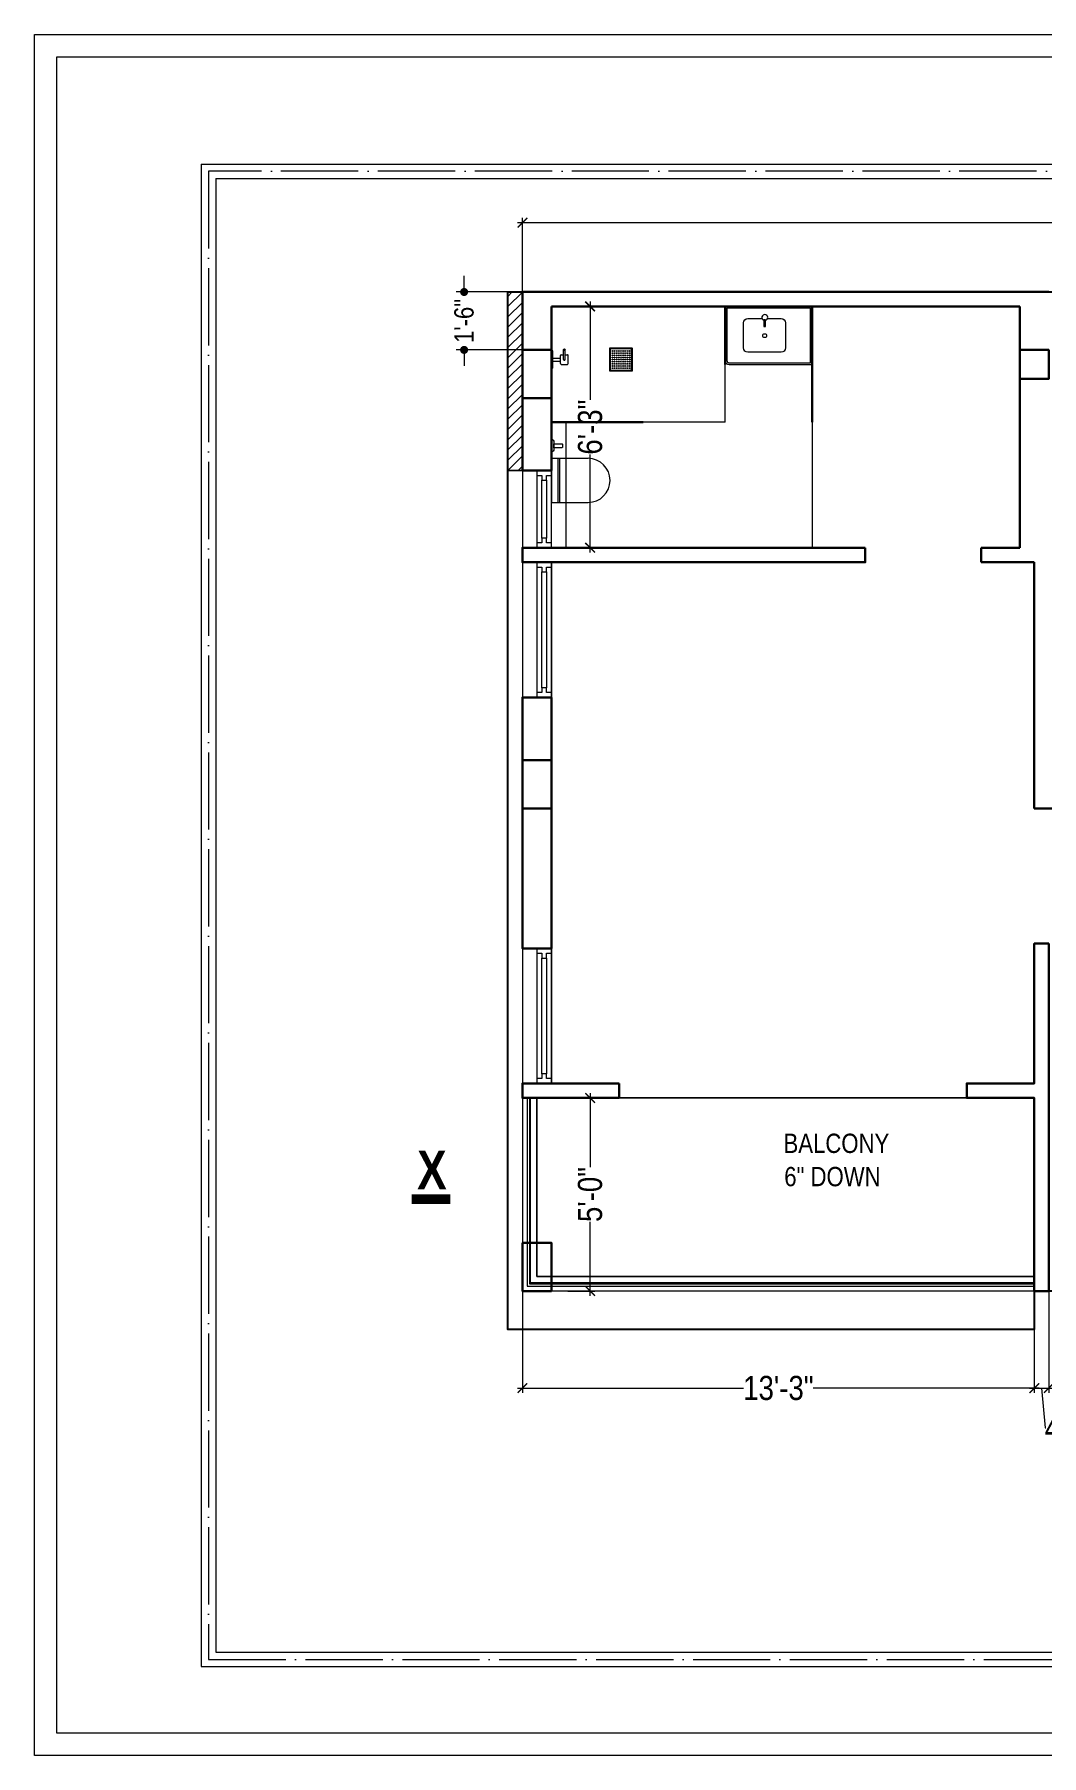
# Model space of a CAD drawing. Header units: millimetres. Extents: x 56222 to 152663, y -171621 to -121287.
# Drawn here: x 148891 to 149204, y -168830 to -168295 of the extents above; entities that cross this region are included whole.
import ezdxf

# ---------------------------------------------------------------- set-up
doc = ezdxf.new("R2010")
doc.units = ezdxf.units.MM
doc.header["$MEASUREMENT"] = 0
doc.header["$PDMODE"] = 35
doc.linetypes.add('ACAD_ISO04W100', pattern=[30, 24, -3, 0, -3])
doc.layers.get('Defpoints').update_dxf_attribs({"color": 220})
for name, color, linetype, lineweight in [('COLUMN', 1, 'Continuous', 30), ('ELEVATION ( SPIRAL STAIR )', 250, 'Continuous', 9), ('FIRST FLOOR', 7, 'Continuous', 9), ('FIRST FLOOR ( DIM )', 250, 'Continuous', 9), ('FIRST FLOOR ( DW_RAIL )', 7, 'Continuous', 9), ('FIRST FLOOR ( TEXT )', 7, 'Continuous', 9), ('FIRST FLOOR_( PLine )_', 251, 'Continuous', 30), ('FURNITURE', 59, 'Continuous', 9), ('GROUND FLOOR', 7, 'Continuous', 9), ('GROUND FLOOR  ( DIM )', 7, 'Continuous', 9), ('SECTION', 7, 'Continuous', 9), ('X_SHEET', 7, 'Continuous', 9)]:
    doc.layers.add(name, color=color, linetype=linetype, lineweight=lineweight)
doc.layers.add('XX~SLAB ( PLINE )', color=251, linetype='Continuous', plot=False)
doc.styles.add('Cn BT~6', font='swissc.ttf', dxfattribs={"height": 6})
doc.styles.add("Cn_BT_0'-0", font='swissc.ttf')
doc.styles.add('Cn_BT_7½', font='swissc.ttf', dxfattribs={"height": 7.5})
doc.styles.add('KATHA', font='swissc.ttf')
doc.dimstyles.new('Cn BT~6', dxfattribs={"dimtxt": 0.18, "dimasz": 2.5, "dimexe": 2.5, "dimexo": 0, "dimgap": 0.09, "dimtad": 0, "dimdec": 3, "dimzin": 3, "dimdsep": 46, "dimlunit": 4, "dimtxsty": 'Cn BT~6', "dimblk": 'DOT', "dimcen": 0.09, "dimdle": 2, "dimclrd": 250, "dimclre": 250, "dimclrt": 5, "dimadec": 0, "dimazin": 0, "dimtfac": 0.75, "dimtdec": 3, "dimtofl": 0, "dimtmove": 0, "dimatfit": 3, "dimfxl": 1, "dimtolj": 1, "dimtzin": 0, "dimlwd": 15, "dimlwe": 15, "dimarcsym": 0})
doc.dimstyles.new('Cn_BT_7½', dxfattribs={"dimtxt": 9, "dimasz": 3, "dimexe": 1.5, "dimexo": 0, "dimgap": 0.09, "dimtad": 0, "dimdec": 3, "dimzin": 3, "dimdsep": 46, "dimlunit": 4, "dimtxsty": 'Cn_BT_7½', "dimblk": 'ARCHTICK', "dimcen": 0.09, "dimdle": 1.5, "dimclrd": 251, "dimclre": 251, "dimclrt": 14, "dimadec": 0, "dimazin": 0, "dimtfac": 0.75, "dimtdec": 3, "dimtofl": 0, "dimtmove": 0, "dimatfit": 3, "dimfxl": 0, "dimtolj": 1, "dimtzin": 0, "dimlwd": 15, "dimlwe": 15, "dimarcsym": 0})

# ---------------------------------------------------------------- blocks, each defined once
blk = doc.blocks.new('_ArchTick')
at = {"color": 0, "linetype": 'ByBlock', "const_width": 0.15}
blk.add_lwpolyline([(-0.5, -0.5), (0.5, 0.5)], dxfattribs=at)
blk = doc.blocks.new('*D139')
at = {"layer": 'Defpoints', "color": 0, "transparency": 16777216}
for p in [(149042.43, -168353.64), (149042.43, -168375.2), (149447.43, -168375.2)]:
    blk.add_point(p, dxfattribs=at)
at = {"layer": 'FIRST FLOOR ( DIM )', "color": 251, "lineweight": 15, "transparency": 16777216}
for p, q in [((149040.93, -168353.64), (149229.4, -168353.64)), ((149042.43, -168375.2), (149042.43, -168352.14)), ((149448.93, -168353.64), (149251.47, -168353.64)), ((149447.43, -168375.2), (149447.43, -168352.14))]:
    blk.add_line(p, q, dxfattribs=at)
at = {"layer": 'FIRST FLOOR ( DIM )', "color": 251, "lineweight": 15, "transparency": 16777216, "xscale": 3, "yscale": 3, "zscale": 3, "rotation": 180}
blk.add_blockref('_ArchTick', (149042.43, -168353.64), dxfattribs=at)
at = {"layer": 'FIRST FLOOR ( DIM )', "color": 251, "lineweight": 15, "transparency": 16777216, "xscale": 3, "yscale": 3, "zscale": 3}
blk.add_blockref('_ArchTick', (149447.43, -168353.64), dxfattribs=at)
at = {"layer": 'FIRST FLOOR ( DIM )', "color": 14, "transparency": 16777216, "insert": (149240.43, -168353.64), "char_height": 7.5, "attachment_point": 5, "style": 'Cn_BT_7½'}
blk.add_mtext('\\A1;33\'-9"', dxfattribs=at)
blk = doc.blocks.new('*D140')
at = {"layer": 'Defpoints', "color": 0, "transparency": 16777216}
for p in [(149042.43, -168685.7), (149201.43, -168685.7), (149201.43, -168715.87)]:
    blk.add_point(p, dxfattribs=at)
at = {"layer": 'FIRST FLOOR ( DIM )', "color": 251, "lineweight": 15, "transparency": 16777216}
for p, q in [((149042.43, -168685.7), (149042.43, -168717.37)), ((149201.43, -168685.7), (149201.43, -168717.37)), ((149040.93, -168715.87), (149111.07, -168715.87)), ((149202.93, -168715.87), (149132.79, -168715.87))]:
    blk.add_line(p, q, dxfattribs=at)
at = {"layer": 'FIRST FLOOR ( DIM )', "color": 251, "lineweight": 15, "transparency": 16777216, "xscale": 3, "yscale": 3, "zscale": 3, "rotation": 180}
blk.add_blockref('_ArchTick', (149042.43, -168715.87), dxfattribs=at)
at = {"layer": 'FIRST FLOOR ( DIM )', "color": 251, "lineweight": 15, "transparency": 16777216, "xscale": 3, "yscale": 3, "zscale": 3}
blk.add_blockref('_ArchTick', (149201.43, -168715.87), dxfattribs=at)
at = {"layer": 'FIRST FLOOR ( DIM )', "color": 14, "transparency": 16777216, "insert": (149121.93, -168715.87), "char_height": 7.5, "attachment_point": 5, "style": 'Cn_BT_7½'}
blk.add_mtext('\\A1;13\'-3"', dxfattribs=at)
blk = doc.blocks.new('*D141')
at = {"layer": 'Defpoints', "color": 0, "transparency": 16777216}
for p in [(149201.43, -168685.7), (149205.93, -168685.7), (149205.93, -168715.87)]:
    blk.add_point(p, dxfattribs=at)
at = {"layer": 'FIRST FLOOR ( DIM )', "color": 251, "lineweight": 15, "transparency": 16777216}
for p, q in [((149201.43, -168685.7), (149201.43, -168717.37)), ((149205.93, -168685.7), (149205.93, -168717.37)), ((149199.93, -168715.87), (149207.43, -168715.87)), ((149203.68, -168715.87), (149204.83, -168728.24)), ((149204.83, -168728.24), (149205.01, -168728.24))]:
    blk.add_line(p, q, dxfattribs=at)
at = {"layer": 'FIRST FLOOR ( DIM )', "color": 251, "lineweight": 15, "transparency": 16777216, "xscale": 3, "yscale": 3, "zscale": 3, "rotation": 180}
blk.add_blockref('_ArchTick', (149201.43, -168715.87), dxfattribs=at)
at = {"layer": 'FIRST FLOOR ( DIM )', "color": 251, "lineweight": 15, "transparency": 16777216, "xscale": 3, "yscale": 3, "zscale": 3}
blk.add_blockref('_ArchTick', (149205.93, -168715.87), dxfattribs=at)
at = {"layer": 'FIRST FLOOR ( DIM )', "color": 14, "transparency": 16777216, "insert": (149210.38, -168728.24), "char_height": 7.5, "attachment_point": 5, "style": 'Cn_BT_7½'}
blk.add_mtext('\\A1;4{\\H0.75x;\\S1/2;}"', dxfattribs=at)
blk = doc.blocks.new('*D147')
at = {"layer": 'Defpoints', "color": 0, "transparency": 16777216}
for p in [(149057.1, -168379.7), (149057.1, -168454.7), (149063.46, -168454.7)]:
    blk.add_point(p, dxfattribs=at)
at = {"layer": 'FIRST FLOOR ( DIM )', "color": 251, "lineweight": 15, "transparency": 16777216}
for p, q in [((149057.1, -168379.7), (149064.96, -168379.7)), ((149063.46, -168378.2), (149063.46, -168408.68)), ((149063.46, -168456.2), (149063.46, -168425.72)), ((149057.1, -168454.7), (149064.96, -168454.7))]:
    blk.add_line(p, q, dxfattribs=at)
at = {"layer": 'FIRST FLOOR ( DIM )', "color": 251, "lineweight": 15, "transparency": 16777216, "xscale": 3, "yscale": 3, "zscale": 3}
for p, rotation in [((149063.46, -168379.7), 90), ((149063.46, -168454.7), 270)]:
    blk.add_blockref('_ArchTick', p, dxfattribs=dict(at, rotation=rotation))
at = {"layer": 'FIRST FLOOR ( DIM )', "color": 14, "transparency": 16777216, "insert": (149063.46, -168417.2), "char_height": 7.5, "attachment_point": 5, "rotation": 90, "style": 'Cn_BT_7½'}
blk.add_mtext('\\A1;6\'-3"', dxfattribs=at)
blk = doc.blocks.new('*D148')
at = {"layer": 'Defpoints', "color": 0, "transparency": 16777216}
for p in [(149056.54, -168625.7), (149063.46, -168625.7), (149056.54, -168685.7)]:
    blk.add_point(p, dxfattribs=at)
at = {"layer": 'FIRST FLOOR ( DIM )', "color": 251, "lineweight": 15, "transparency": 16777216}
for p, q in [((149056.54, -168625.7), (149064.96, -168625.7)), ((149063.46, -168624.2), (149063.46, -168647.16)), ((149063.46, -168687.2), (149063.46, -168664.24)), ((149056.54, -168685.7), (149064.96, -168685.7))]:
    blk.add_line(p, q, dxfattribs=at)
at = {"layer": 'FIRST FLOOR ( DIM )', "color": 251, "lineweight": 15, "transparency": 16777216, "xscale": 3, "yscale": 3, "zscale": 3}
for p, rotation in [((149063.46, -168625.7), 90), ((149063.46, -168685.7), 270)]:
    blk.add_blockref('_ArchTick', p, dxfattribs=dict(at, rotation=rotation))
at = {"layer": 'FIRST FLOOR ( DIM )', "color": 14, "transparency": 16777216, "insert": (149063.46, -168655.7), "char_height": 7.5, "attachment_point": 5, "rotation": 90, "style": 'Cn_BT_7½'}
blk.add_mtext('\\A1;5\'-0"', dxfattribs=at)
blk = doc.blocks.new('A$C744D1EC1')
at = {"layer": 'FURNITURE'}
for p, q in [((-2.26, -0.39), (-2.26, 0)), ((-2.26, -0.39), (-2.26, 0)), ((0, -0.39), (0, 0)), ((0, -0.39), (0, 0)), ((2.26, -0.39), (2.26, 0)), ((2.26, -0.39), (2.26, 0)), ((-2.26, -0.39), (2.26, -0.39)), ((-2.26, -0.39), (2.26, -0.39)), ((-1.26, -2.56), (-1.26, -4.14)), ((-1.06, -2.36), (1.06, -2.36)), ((-1.06, -4.33), (1.06, -4.33)), ((-0.39, -0.39), (-0.39, -2.36)), ((0, -3.15), (2.56, -3.15)), ((0, -3.55), (2.56, -3.55)), ((0.39, -0.39), (0.39, -2.36)), ((1.26, -2.56), (1.26, -3.15)), ((1.26, -3.55), (1.26, -4.14))]:
    blk.add_line(p, q, dxfattribs=at)
for points in [[(-2.96, -15.14), (-2.96, -20.86, 0.414214), (-2.86, -20.96), (2.86, -20.96, 0.414214), (2.96, -20.86), (2.96, -15.14, 0.414214), (2.86, -15.04), (-2.86, -15.04, 0.414214)], [(-2.76, -15.34), (-2.76, -20.66, 0.414214), (-2.66, -20.76), (2.66, -20.76, 0.414214), (2.76, -20.66), (2.76, -15.34, 0.414214), (2.66, -15.24), (-2.66, -15.24, 0.414214)]]:
    blk.add_lwpolyline(points, format="xyb", close=True, dxfattribs=at)
for centre, radius in [((2.56, -3.35), 0.197), ((-2.21, -15.79), 0.0985), ((-2.21, -16.34), 0.0985), ((-2.21, -16.9), 0.0985), ((-2.21, -17.45), 0.0985), ((-1.66, -15.79), 0.0985), ((-1.66, -16.34), 0.0985), ((-1.66, -16.9), 0.0985), ((-1.66, -17.45), 0.0985), ((-1.1, -15.79), 0.0985), ((-1.1, -16.34), 0.0985), ((-1.1, -16.9), 0.0985), ((-1.1, -17.45), 0.0985), ((-0.55, -15.79), 0.0985), ((-0.55, -16.34), 0.0985), ((-0.55, -16.9), 0.0985), ((-0.55, -17.45), 0.0985), ((0, -15.79), 0.0985), ((0, -16.34), 0.0985), ((0, -16.9), 0.0985), ((0, -17.45), 0.0985), ((0.55, -15.79), 0.0985), ((0.55, -16.34), 0.0985), ((0.55, -16.9), 0.0985), ((0.55, -17.45), 0.0985), ((1.1, -15.79), 0.0985), ((1.1, -16.34), 0.0985), ((1.1, -16.9), 0.0985), ((1.1, -17.45), 0.0985), ((1.66, -15.79), 0.0985), ((1.66, -16.34), 0.0985), ((1.66, -16.9), 0.0985), ((1.66, -17.45), 0.0985), ((2.21, -15.79), 0.0985), ((2.21, -16.34), 0.0985), ((2.21, -16.9), 0.0985), ((2.21, -17.45), 0.0985), ((-2.21, -18), 0.0985), ((-2.21, -18.55), 0.0985), ((-2.21, -19.1), 0.0985), ((-2.21, -19.66), 0.0985), ((-2.21, -20.21), 0.0985), ((-1.66, -18), 0.0985), ((-1.66, -18.55), 0.0985), ((-1.66, -19.1), 0.0985), ((-1.66, -19.66), 0.0985), ((-1.66, -20.21), 0.0985), ((-1.1, -18), 0.0985), ((-1.1, -18.55), 0.0985), ((-1.1, -19.1), 0.0985), ((-1.1, -19.66), 0.0985), ((-1.1, -20.21), 0.0985), ((-0.55, -18), 0.0985), ((-0.55, -18.55), 0.0985), ((-0.55, -19.1), 0.0985), ((-0.55, -19.66), 0.0985), ((-0.55, -20.21), 0.0985), ((0, -18), 0.0985), ((0, -18.55), 0.0985), ((0, -19.1), 0.0985), ((0, -19.66), 0.0985), ((0, -20.21), 0.0985), ((0.55, -18), 0.0985), ((0.55, -18.55), 0.0985), ((0.55, -19.1), 0.0985), ((0.55, -19.66), 0.0985), ((0.55, -20.21), 0.0985), ((1.1, -18), 0.0985), ((1.1, -18.55), 0.0985), ((1.1, -19.1), 0.0985), ((1.1, -19.66), 0.0985), ((1.1, -20.21), 0.0985), ((1.66, -18), 0.0985), ((1.66, -18.55), 0.0985), ((1.66, -19.1), 0.0985), ((1.66, -19.66), 0.0985), ((1.66, -20.21), 0.0985), ((2.21, -18), 0.0985), ((2.21, -18.55), 0.0985), ((2.21, -19.1), 0.0985), ((2.21, -19.66), 0.0985), ((2.21, -20.21), 0.0985)]:
    blk.add_circle(centre, radius, dxfattribs=at)
for centre, start, end in [((-1.06, -2.56), 90, 180), ((-1.06, -4.14), 180, 270), ((0, -3.35), 90, 270), ((1.06, -2.56), 0, 90), ((1.06, -4.14), 270, 0)]:
    blk.add_arc(centre, 0.197, start, end, dxfattribs=at)
blk = doc.blocks.new('dfg')
at = {"layer": 'FURNITURE'}
for p, q in [((295086.03, -103322.89), (295099.32, -103322.89)), ((295086.03, -103322.89), (295086.03, -103338.95)), ((295088.5, -103338.95), (295088.5, -103322.89)), ((295089.07, -103338.95), (295089.07, -103322.89)), ((295086.03, -103338.95), (295099.32, -103338.95))]:
    blk.add_line(p, q, dxfattribs=at)
for points in [[(295086.89, -103316.98), (295086.89, -103319.57, -0.455818), (295086.08, -103320.57), (295086.03, -103320.57), (295086.03, -103315.98), (295086.08, -103315.98, -0.455818)], [(295090.07, -103317.91), (295090.07, -103318.8, -0.414214), (295089.82, -103319.05), (295086.89, -103319.05), (295086.89, -103317.66), (295089.82, -103317.66, -0.414214)]]:
    blk.add_lwpolyline(points, format="xyb", close=True, dxfattribs=at)
blk.add_arc((295099.32, -103330.92), 8.03, 270, 90, dxfattribs=at)
blk = doc.blocks.new('_Dot')
at = {"color": 0, "linetype": 'ByBlock', "lineweight": -2}
blk.add_line((-0.5, 0), (-1, 0), dxfattribs=at)
at = {"color": 0, "linetype": 'ByBlock', "const_width": 0.5}
blk.add_lwpolyline([(-0.25, 0, 1), (0.25, 0, 1)], format="xyb", close=True, dxfattribs=at)
blk = doc.blocks.new('*D153')
at = {"layer": 'Defpoints', "color": 0, "transparency": 16777216}
for p in [(149024.31, -168375.2), (149042.43, -168375.2), (149042.43, -168393.2)]:
    blk.add_point(p, dxfattribs=at)
at = {"layer": 'ELEVATION ( SPIRAL STAIR )', "color": 250, "lineweight": 15, "transparency": 16777216}
for p, q in [((149042.43, -168375.2), (149021.81, -168375.2)), ((149024.31, -168372.7), (149024.31, -168370.2)), ((149042.43, -168393.2), (149021.81, -168393.2)), ((149024.31, -168395.7), (149024.31, -168398.2))]:
    blk.add_line(p, q, dxfattribs=at)
at = {"layer": 'ELEVATION ( SPIRAL STAIR )', "color": 250, "lineweight": 15, "transparency": 16777216, "xscale": 2.5, "yscale": 2.5, "zscale": 2.5}
for p, rotation in [((149024.31, -168375.2), 270), ((149024.31, -168393.2), 90)]:
    blk.add_blockref('_Dot', p, dxfattribs=dict(at, rotation=rotation))
at = {"layer": 'ELEVATION ( SPIRAL STAIR )', "color": 5, "transparency": 16777216, "insert": (149024.31, -168384.2), "char_height": 6, "attachment_point": 5, "rotation": 90, "style": 'Cn BT~6'}
blk.add_mtext('\\A1;1\'-6"', dxfattribs=at)

msp = doc.modelspace()

# ---------------------------------------------------------------- hatches: boundary and pattern name
at = {"layer": 'GROUND FLOOR  ( DIM )'}
h = msp.add_hatch(dxfattribs=at)
h.set_pattern_fill('ANSI31', color=256, scale=18, style=0)
h.set_pattern_definition([(45, (10774.5712, -1141.1491), (-1.590990258, 1.590990258), [])])
h.paths.add_polyline_path([(149037.9329, -168375.1984), (149042.4329, -168375.1984), (149042.4329, -168430.6984), (149037.9329, -168430.6984)])

# ---------------------------------------------------------------- linework, layer by layer
at = {"layer": 'COLUMN'}
for points in [[(149042.4329, -168393.1984), (149051.4329, -168393.1984), (149051.4329, -168408.1984), (149042.4329, -168408.1984)], [(149196.9329, -168393.1984), (149205.9329, -168393.1984), (149205.9329, -168402.1984), (149196.9329, -168402.1984)], [(149042.4329, -168520.6984), (149051.4329, -168520.6984), (149051.4329, -168535.6984), (149042.4329, -168535.6984)], [(149042.4329, -168670.6984), (149051.4329, -168670.6984), (149051.4329, -168685.6984), (149042.4329, -168685.6984)]]:
    msp.add_lwpolyline(points, close=True, dxfattribs=at)
at = {"layer": 'ELEVATION ( SPIRAL STAIR )', "color": 5}
msp.add_lwpolyline([(149301.9329, -168535.6984), (149201.4329, -168535.6984), (149201.4329, -168459.1984), (149184.9329, -168459.1984), (149184.9329, -168454.6984), (149196.9329, -168454.6984), (149196.9329, -168379.6984), (149132.4329, -168379.6984), (149132.4329, -168454.6984), (149148.9329, -168454.6984), (149148.9329, -168459.1984), (149051.4329, -168459.1984), (149051.4329, -168621.1984), (149072.4329, -168621.1984), (149072.4329, -168625.6984), (149180.4329, -168625.6984), (149180.4329, -168621.1984), (149201.4329, -168621.1984), (149201.4329, -168577.6984), (149205.9329, -168577.6984)], dxfattribs=at)
at = {"layer": 'FIRST FLOOR'}
for p, q in [((149042.4329, -168375.1984), (149042.4329, -168685.6984)), ((149042.4329, -168375.1984), (149442.9329, -168375.1984)), ((149051.4329, -168454.6984), (149051.4329, -168379.6984)), ((149051.4329, -168379.6984), (149196.9329, -168379.6984)), ((149196.9329, -168454.6984), (149196.9329, -168379.6984)), ((149042.4329, -168430.6984), (149051.4329, -168430.6984)), ((149042.4329, -168454.6984), (149132.4329, -168454.6984)), ((149148.9329, -168459.1984), (149148.9329, -168454.6984)), ((149184.9329, -168459.1984), (149184.9329, -168454.6984)), ((149042.4329, -168459.1984), (149148.9329, -168459.1984)), ((149051.4329, -168621.1984), (149051.4329, -168459.1984)), ((149184.9329, -168459.1984), (149201.4329, -168459.1984)), ((149201.4329, -168459.1984), (149201.4329, -168535.6984)), ((149042.4329, -168501.1984), (149051.4329, -168501.1984)), ((149201.4329, -168535.6984), (149301.9329, -168535.6984)), ((149201.4329, -168621.1984), (149201.4329, -168577.6984)), ((149205.9329, -168577.6984), (149201.4329, -168577.6984)), ((149042.4329, -168579.1984), (149051.4329, -168579.1984)), ((149072.4329, -168621.1984), (149042.4329, -168621.1984)), ((149072.4329, -168621.1984), (149072.4329, -168625.6984)), ((149201.4329, -168621.1984), (149180.4329, -168621.1984)), ((149180.4329, -168621.1984), (149180.4329, -168625.6984)), ((149201.4329, -168625.6984), (149042.4329, -168625.6984)), ((149201.4329, -168685.6984), (149201.4329, -168625.6984)), ((149442.9329, -168685.6984), (149042.4329, -168685.6984))]:
    msp.add_line(p, q, dxfattribs=at)
at = {"layer": 'FIRST FLOOR', "ltscale": 0.7}
msp.add_lwpolyline([(149201.4329, -168685.6984), (149201.4329, -168697.6984), (149037.9329, -168697.6984), (149037.9329, -168375.1984), (149042.4329, -168375.1984)], dxfattribs=at)
at = {"layer": 'FIRST FLOOR ( DW_RAIL )'}
for points in [[(149046.9329, -168430.6984), (149046.9329, -168432.1984), (149048.4329, -168432.1984), (149048.4329, -168433.6984), (149049.9329, -168433.6984), (149049.9329, -168451.6984), (149048.4329, -168451.6984), (149048.4329, -168453.1984), (149046.9329, -168453.1984), (149046.9329, -168454.6984), (149051.4329, -168454.6984), (149051.4329, -168453.1984), (149049.9329, -168453.1984), (149049.9329, -168451.6984), (149048.4329, -168451.6984), (149048.4329, -168433.6984), (149049.9329, -168433.6984), (149049.9329, -168432.1984), (149051.4329, -168432.1984), (149051.4329, -168430.6984), (149046.9329, -168430.6984), (149046.9329, -168454.6984), (149051.4329, -168454.6984), (149051.4329, -168430.6984)], [(149046.9329, -168459.1984), (149046.9329, -168460.6984), (149048.4329, -168460.6984), (149048.4329, -168462.1984), (149049.9329, -168462.1984), (149049.9329, -168498.1984), (149048.4329, -168498.1984), (149048.4329, -168499.6984), (149046.9329, -168499.6984), (149046.9329, -168501.1984), (149051.4329, -168501.1984), (149051.4329, -168499.6984), (149049.9329, -168499.6984), (149049.9329, -168498.1984), (149048.4329, -168498.1984), (149048.4329, -168462.1984), (149049.9329, -168462.1984), (149049.9329, -168460.6984), (149051.4329, -168460.6984), (149051.4329, -168459.1984), (149046.9329, -168459.1984), (149046.9329, -168501.1984), (149051.4329, -168501.1984), (149051.4329, -168459.1984)], [(149046.9329, -168579.1984), (149046.9329, -168580.6984), (149048.4329, -168580.6984), (149048.4329, -168582.1984), (149049.9329, -168582.1984), (149049.9329, -168618.1984), (149048.4329, -168618.1984), (149048.4329, -168619.6984), (149046.9329, -168619.6984), (149046.9329, -168621.1984), (149051.4329, -168621.1984), (149051.4329, -168619.6984), (149049.9329, -168619.6984), (149049.9329, -168618.1984), (149048.4329, -168618.1984), (149048.4329, -168582.1984), (149049.9329, -168582.1984), (149049.9329, -168580.6984), (149051.4329, -168580.6984), (149051.4329, -168579.1984), (149046.9329, -168579.1984), (149046.9329, -168621.1984), (149051.4329, -168621.1984), (149051.4329, -168579.1984)], [(149043.9329, -168625.6984), (149046.9329, -168625.6984), (149046.9329, -168681.1984), (149201.4329, -168681.1984), (149201.4329, -168683.1984), (149044.9329, -168683.1984), (149044.9329, -168625.6984), (149044.6329, -168625.6984), (149044.6329, -168683.4984), (149201.4329, -168683.4984), (149201.4329, -168681.1984), (149046.9329, -168681.1984), (149046.9329, -168625.6984), (149043.9329, -168625.6984), (149043.9329, -168684.1984), (149201.4329, -168684.1984), (149201.4329, -168681.1984), (149046.9329, -168681.1984), (149046.9329, -168625.6984)]]:
    msp.add_lwpolyline(points, close=True, dxfattribs=at)
at = {"layer": 'FIRST FLOOR_( PLine )_'}
for p, q in [((149205.9329, -168375.1984), (149042.4329, -168375.1984)), ((149042.4329, -168375.1984), (149042.4329, -168430.6984)), ((149051.4329, -168379.6984), (149196.9329, -168379.6984)), ((149051.4329, -168430.6984), (149051.4329, -168379.6984)), ((149196.9329, -168379.6984), (149196.9329, -168454.6984)), ((149042.4329, -168430.6984), (149051.4329, -168430.6984)), ((149196.9329, -168454.6984), (149184.9329, -168454.6984)), ((149184.9329, -168454.6984), (149184.9329, -168459.1984)), ((149184.9329, -168459.1984), (149201.4329, -168459.1984)), ((149201.4329, -168459.1984), (149201.4329, -168535.6984)), ((149201.4329, -168535.6984), (149301.9329, -168535.6984))]:
    msp.add_line(p, q, dxfattribs=at)
for points in [[(149148.9329, -168454.6984), (149042.4329, -168454.6984), (149042.4329, -168459.1984), (149148.9329, -168459.1984)], [(149051.4329, -168501.1984), (149042.4329, -168501.1984), (149042.4329, -168579.1984), (149051.4329, -168579.1984)], [(149205.9329, -168577.6984), (149201.4329, -168577.6984), (149201.4329, -168621.1984), (149180.4329, -168621.1984), (149180.4329, -168625.6984), (149201.4329, -168625.6984), (149201.4329, -168685.6984), (149205.9329, -168685.6984)], [(149072.4329, -168621.1984), (149042.4329, -168621.1984), (149042.4329, -168625.6984), (149072.4329, -168625.6984)]]:
    msp.add_lwpolyline(points, close=True, dxfattribs=at)
at = {"layer": 'FURNITURE'}
for p, q in [((149105.4329, -168415.6984), (149105.4329, -168379.6972)), ((149132.4329, -168379.6984), (149132.4329, -168454.6984)), ((149105.4329, -168415.6984), (149051.4329, -168415.6984))]:
    msp.add_line(p, q, dxfattribs=at)
at = {"layer": 'FURNITURE', "color": 5, "lineweight": 30, "ltscale": 10000}
for p, q in [((149105.4329, -168379.6972), (149105.4329, -168397.703)), ((149132.4329, -168379.6972), (149132.4329, -168415.6984)), ((149051.4329, -168415.6984), (149079.9329, -168415.6984))]:
    msp.add_line(p, q, dxfattribs=at)
at = {"layer": 'FURNITURE'}
for points in [[(149132.4329, -168379.6984), (149105.4329, -168379.6984), (149105.4329, -168396.5057, 0.42261333), (149106.6175, -168397.7041), (149132.4329, -168397.7042)], [(149131.9329, -168380.1984), (149105.9329, -168380.1984), (149105.9329, -168396.5114, 0.42530735), (149106.6151, -168397.2041), (149131.9329, -168397.2042)]]:
    msp.add_lwpolyline(points, format="xyb", close=True, dxfattribs=at)
msp.add_lwpolyline([(149118.536, -168383.4725), (149122.8078, -168383.4723, -0.41421356), (149124.14, -168384.8045), (149124.1403, -168392.604, -0.41421356), (149122.8081, -168393.9362), (149112.4268, -168393.9365, -0.41421356), (149111.0946, -168392.6044), (149111.0943, -168384.8049, -0.41421356), (149112.4265, -168383.4726), (149116.9007, -168383.4725)], format="xyb", dxfattribs=at)
msp.add_lwpolyline([(149118.536, -168383.4725), (149122.8078, -168383.4723, -0.41421356), (149124.14, -168384.8045), (149124.1403, -168392.604, -0.41421356), (149122.8081, -168393.9362), (149112.4268, -168393.9365, -0.41421356), (149111.0946, -168392.6044), (149111.0943, -168384.8049, -0.41421356), (149112.4265, -168383.4726), (149116.9007, -168383.4725)], format="xyb", dxfattribs=at)
for points in [[(149117.4055, -168383.8252), (149117.4056, -168385.9275), (149117.9419, -168385.9275), (149117.9419, -168383.8252)], [(149117.4055, -168383.8252), (149117.4056, -168385.9275), (149117.9419, -168385.9275), (149117.9419, -168383.8252)], [(149055.9329, -168454.6984), (149051.4329, -168454.6984), (149051.4329, -168415.6984), (149055.9329, -168415.6984)]]:
    msp.add_lwpolyline(points, close=True, dxfattribs=at)
msp.add_circle((149117.6738, -168388.7811), 0.6131, dxfattribs=at)
msp.add_circle((149117.6738, -168388.7811), 0.6131, dxfattribs=at)
msp.add_arc((149117.7184, -168383.1096), 0.8946, 284.4676, 249.530737, dxfattribs=at)
msp.add_arc((149117.7184, -168383.1096), 0.8946, 284.4676, 249.530737, dxfattribs=at)
at = {"layer": 'GROUND FLOOR'}
for p, q in [((148942.6829, -168335.4484), (149442.9329, -168335.4484)), ((148942.6829, -168335.4484), (148942.6829, -168802.4484)), ((148947.1829, -168339.9484), (149442.9329, -168339.9484)), ((148947.1829, -168339.9484), (148947.1829, -168797.9484)), ((148947.1829, -168797.9484), (149442.9329, -168797.9484)), ((148942.6829, -168802.4484), (149442.9329, -168802.4484))]:
    msp.add_line(p, q, dxfattribs=at)
at = {"layer": 'GROUND FLOOR', "color": 1, "linetype": 'ACAD_ISO04W100'}
msp.add_lwpolyline([(149442.9329, -168337.6984), (148944.9329, -168337.6984), (148944.9329, -168800.1984), (149442.9329, -168800.1984)], dxfattribs=at)
at = {"layer": 'GROUND FLOOR  ( DIM )'}
msp.add_lwpolyline([(149042.4329, -168375.1984), (149037.9329, -168375.1984), (149037.9329, -168430.6984), (149051.4329, -168430.6984)], dxfattribs=at)
msp.add_lwpolyline([(149037.9329, -168375.1984), (149042.4329, -168375.1984), (149042.4329, -168430.6984), (149037.9329, -168430.6984)], close=True, dxfattribs=at)
at = {"layer": 'SECTION', "color": 5}
msp.add_lwpolyline([(149014.0024, -168655.6984, 12, 12, 0), (149014.0024, -168658.6984, 0, 0, 0), (149469.1317, -168658.6984, 12, 12, 0), (149469.1317, -168655.6984, 12, 12, 0)], format="xyseb", dxfattribs=at)
at = {"layer": 'X_SHEET'}
for points in [[(149657.9945, -168830.0823), (148890.8462, -168830.0823), (148890.8462, -168295.1495), (149657.9945, -168295.1495)], [(149650.9945, -168823.0823), (148897.8462, -168823.0823), (148897.8462, -168302.1495), (149650.9945, -168302.1495)]]:
    msp.add_lwpolyline(points, close=True, dxfattribs=at)
at = {"layer": 'XX~SLAB ( PLINE )'}
msp.add_lwpolyline([(149037.9329, -168375.1984), (149442.9329, -168375.1984), (149442.9329, -168685.6984), (149433.9329, -168685.6984), (149414.1282, -168685.6984), (149373.7911, -168685.6984), (149348.4329, -168685.6984), (149201.4329, -168685.6984), (149201.4329, -168697.6984), (149037.9329, -168697.6984)], close=True, dxfattribs=at)

# ---------------------------------------------------------------- block references
at = {"layer": 'FURNITURE', "linetype": 'Continuous', "xscale": 1.200000000076199, "yscale": 1.200000000069849, "zscale": 1.2, "rotation": 90.0001863905708}
msp.add_blockref('A$C744D1EC1', (149051.4329, -168396.1981), dxfattribs=at)
at = {"layer": 'FURNITURE', "color": 5, "xscale": 0.8549999999813735, "yscale": 0.8549999999813735, "zscale": 0.855}
msp.add_blockref('dfg', (-103247.1226, -80085.8085), dxfattribs=at)

# ---------------------------------------------------------------- texts
at = {"layer": 'FIRST FLOOR ( TEXT )', "insert": (149139.9577, -168639.8335), "char_height": 6, "attachment_point": 5, "style": 'KATHA'}
msp.add_mtext('BALCONY', dxfattribs=at)
at = {"layer": 'FIRST FLOOR ( TEXT )', "color": 5, "insert": (149138.7215, -168650.1777), "char_height": 6, "attachment_point": 5, "style": 'KATHA'}
msp.add_mtext('6" DOWN', dxfattribs=at)
at = {"layer": 'SECTION', "color": 5, "insert": (149009.7261, -168654.0597), "char_height": 12, "attachment_point": 7, "line_spacing_factor": 1.157143, "style": "Cn_BT_0'-0"}
msp.add_mtext('{\\fSwis721 Cn BT|b1|i0|c0|p34;X}', dxfattribs=at)

# ---------------------------------------------------------------- dimensions: what is measured, and where the dimension line sits
at = {"layer": 'ELEVATION ( SPIRAL STAIR )', "color": 5}
dim = msp.add_linear_dim(base=(149024.3141, -168375.1984), p1=(149042.4329, -168393.1984), p2=(149042.4329, -168375.1984), angle=90, dimstyle='Cn BT~6', dxfattribs=at)
dim.commit()
dim.dimension.update_dxf_attribs({"geometry": '*D153', "text_midpoint": (149024.3141, -168384.1984)})
at = {"layer": 'FIRST FLOOR ( DIM )'}
dim = msp.add_linear_dim(base=(149042.4329, -168353.6385), p1=(149447.4329, -168375.1984), p2=(149042.4329, -168375.1984), dimstyle='Cn_BT_7½', dxfattribs=at)
dim.commit()
dim.dimension.update_dxf_attribs({"geometry": '*D139', "text_midpoint": (149240.4329, -168353.6385), "dimtype": 160})
for base, p1, p2, picture, middle in [((149063.4646, -168454.6984), (149057.0956, -168379.6984), (149057.0956, -168454.6984), '*D147', (149063.4646, -168417.1984)), ((149063.4646, -168625.6984), (149056.5432, -168685.6984), (149056.5432, -168625.6984), '*D148', (149063.4646, -168655.6984))]:
    dim = msp.add_linear_dim(base=base, p1=p1, p2=p2, angle=90, dimstyle='Cn_BT_7½', dxfattribs=at)
    dim.commit()
    dim.dimension.update_dxf_attribs({"geometry": picture, "text_midpoint": middle})
dim = msp.add_linear_dim(base=(149201.4329, -168715.8708), p1=(149042.4329, -168685.6984), p2=(149201.4329, -168685.6984), dimstyle='Cn_BT_7½', dxfattribs=at)
dim.commit()
dim.dimension.update_dxf_attribs({"geometry": '*D140', "text_midpoint": (149121.9329, -168715.8708)})
dim = msp.add_linear_dim(base=(149205.9329, -168715.8708), p1=(149201.4329, -168685.6984), p2=(149205.9329, -168685.6984), dimstyle='Cn_BT_7½', override={"dimtmove": 1}, dxfattribs=at)
dim.commit()
dim.dimension.update_dxf_attribs({"geometry": '*D141', "text_midpoint": (149205.0988, -168728.2379), "dimtype": 160})

doc.saveas('drawing.dxf')
